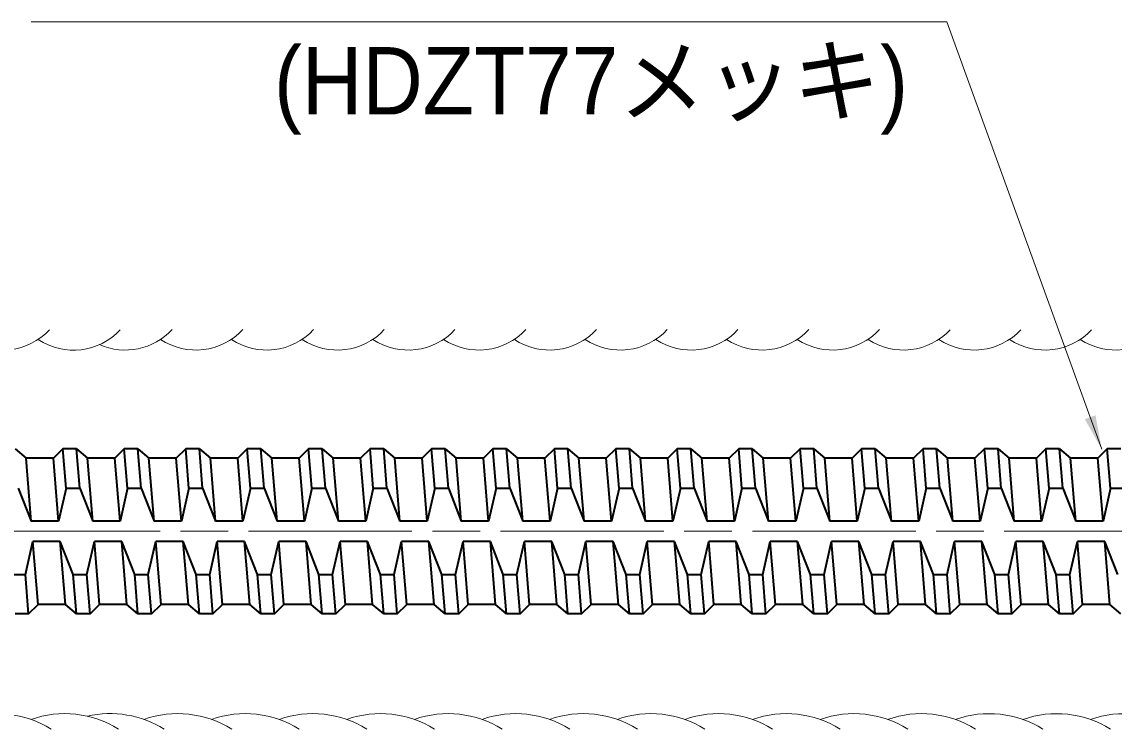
# Model space of a CAD drawing. Units: millimetres at full size, sheet at 1:2; details may follow other scales. Extents: x 1934 to 3616, y 931 to 2119.
# Drawn here: x 3085 to 3245.4, y 1762.8 to 1866.6 of the extents above; entities that cross this region are included whole.
import ezdxf
from ezdxf.enums import TextEntityAlignment as Align

# ---------------------------------------------------------------- set-up
doc = ezdxf.new("R2010")
doc.units = ezdxf.units.MM
doc.header["$LTSCALE"] = 2
doc.linetypes.add('CHAIN', pattern=[18.5, 12, -1.5, 3.5, -1.5])
for name, color, linetype, lineweight in [('1外形線', 7, 'Continuous', 35), ('2細い実線', 3, 'Continuous', 20), ('4中心線', 1, 'CHAIN', 15), ('6寸法線', 4, 'Continuous', 13)]:
    doc.layers.add(name, color=color, linetype=linetype, lineweight=lineweight)
doc.styles.add('ＭＳ Ｐゴシック', font='')
doc.styles.get('ＭＳ Ｐゴシック').set_extended_font_data('MS PGothic')

# ---------------------------------------------------------------- blocks, each defined once
blk = doc.blocks.new('filled_arrow')
at = {"color": 0, "linetype": 'Continuous', "lineweight": -2}
blk.add_solid([(7.5, 1.25), (0, 0), (7.5, -1.25)], dxfattribs=at)

msp = doc.modelspace()

# ---------------------------------------------------------------- linework, layer by layer
at = {"layer": '1外形線'}
for p, q in [((3083.976, 1803.949), (3085.593, 1802.6)), ((3091, 1803.949), (3089.606, 1802.599)), ((3093, 1803.949), (3091, 1803.949)), ((3091.475, 1798.199), (3091, 1803.949)), ((3093, 1803.949), (3094.616, 1802.599)), ((3093.475, 1798.199), (3093, 1803.949)), ((3100.024, 1803.949), (3098.63, 1802.599)), ((3100.499, 1798.199), (3100.024, 1803.949)), ((3102.024, 1803.948), (3100.024, 1803.949)), ((3102.499, 1798.198), (3102.024, 1803.948)), ((3102.024, 1803.948), (3103.64, 1802.599)), ((3109.047, 1803.948), (3107.654, 1802.598)), ((3109.522, 1798.198), (3109.047, 1803.948)), ((3111.047, 1803.948), (3109.047, 1803.948)), ((3111.522, 1798.198), (3111.047, 1803.948)), ((3111.047, 1803.948), (3112.664, 1802.598)), ((3118.071, 1803.948), (3116.678, 1802.598)), ((3120.071, 1803.947), (3118.071, 1803.948)), ((3118.546, 1798.198), (3118.071, 1803.948)), ((3120.546, 1798.197), (3120.071, 1803.947)), ((3120.071, 1803.947), (3121.688, 1802.598)), ((3127.095, 1803.947), (3125.701, 1802.597)), ((3127.57, 1798.197), (3127.095, 1803.947)), ((3129.095, 1803.947), (3127.095, 1803.947)), ((3129.57, 1798.197), (3129.095, 1803.947)), ((3129.095, 1803.947), (3130.712, 1802.598)), ((3136.119, 1803.947), (3134.725, 1802.597)), ((3136.594, 1798.197), (3136.119, 1803.947)), ((3138.119, 1803.947), (3136.119, 1803.947)), ((3138.594, 1798.196), (3138.119, 1803.947)), ((3138.119, 1803.947), (3139.736, 1802.597)), ((3145.143, 1803.946), (3143.749, 1802.597)), ((3145.618, 1798.196), (3145.143, 1803.946)), ((3147.143, 1803.946), (3145.143, 1803.946)), ((3147.618, 1798.196), (3147.143, 1803.946)), ((3147.143, 1803.946), (3148.759, 1802.597)), ((3154.167, 1803.946), (3152.773, 1802.596)), ((3154.642, 1798.196), (3154.167, 1803.946)), ((3156.167, 1803.946), (3154.167, 1803.946)), ((3156.642, 1798.196), (3156.167, 1803.946)), ((3156.167, 1803.946), (3157.783, 1802.596)), ((3163.19, 1803.945), (3161.797, 1802.596)), ((3163.666, 1798.196), (3163.19, 1803.945)), ((3165.19, 1803.945), (3163.19, 1803.945)), ((3165.665, 1798.195), (3165.19, 1803.945)), ((3165.19, 1803.945), (3166.807, 1802.596)), ((3172.214, 1803.945), (3170.821, 1802.595)), ((3172.689, 1798.195), (3172.214, 1803.945)), ((3174.214, 1803.945), (3172.214, 1803.945)), ((3174.689, 1798.195), (3174.214, 1803.945)), ((3174.214, 1803.945), (3175.831, 1802.595)), ((3181.238, 1803.945), (3179.844, 1802.595)), ((3181.713, 1798.195), (3181.238, 1803.945)), ((3183.238, 1803.944), (3181.238, 1803.945)), ((3183.713, 1798.194), (3183.238, 1803.944)), ((3183.238, 1803.944), (3184.855, 1802.595)), ((3190.262, 1803.944), (3188.868, 1802.594)), ((3190.737, 1798.194), (3190.262, 1803.944)), ((3192.262, 1803.944), (3190.262, 1803.944)), ((3192.737, 1798.194), (3192.262, 1803.944)), ((3192.262, 1803.944), (3193.879, 1802.594)), ((3199.286, 1803.944), (3197.892, 1802.594)), ((3201.286, 1803.943), (3199.286, 1803.944)), ((3199.761, 1798.194), (3199.286, 1803.944)), ((3201.761, 1798.193), (3201.286, 1803.943)), ((3201.286, 1803.943), (3202.902, 1802.594)), ((3208.31, 1803.943), (3206.916, 1802.593)), ((3208.785, 1798.193), (3208.31, 1803.943)), ((3210.31, 1803.943), (3208.31, 1803.943)), ((3210.785, 1798.193), (3210.31, 1803.943)), ((3210.31, 1803.943), (3211.926, 1802.594)), ((3217.333, 1803.943), (3215.94, 1802.593)), ((3217.808, 1798.193), (3217.333, 1803.943)), ((3219.333, 1803.943), (3217.333, 1803.943)), ((3219.808, 1798.192), (3219.333, 1803.943)), ((3219.333, 1803.943), (3220.95, 1802.593)), ((3226.357, 1803.942), (3224.964, 1802.593)), ((3226.832, 1798.192), (3226.357, 1803.942)), ((3228.357, 1803.942), (3226.357, 1803.942)), ((3228.832, 1798.192), (3228.357, 1803.942)), ((3228.357, 1803.942), (3229.974, 1802.593)), ((3235.381, 1803.942), (3233.987, 1802.592)), ((3235.856, 1798.192), (3235.381, 1803.942)), ((3237.381, 1803.942), (3235.381, 1803.942)), ((3237.856, 1798.192), (3237.381, 1803.942)), ((3237.381, 1803.942), (3238.998, 1802.592)), ((3244.405, 1803.941), (3243.011, 1802.592)), ((3244.88, 1798.192), (3244.405, 1803.941)), ((3246.405, 1803.941), (3244.405, 1803.941)), ((3089.606, 1802.6), (3085.593, 1802.6)), ((3086.357, 1793.35), (3085.593, 1802.6)), ((3090.371, 1793.349), (3089.606, 1802.599)), ((3095.381, 1793.349), (3094.616, 1802.599)), ((3098.63, 1802.599), (3094.616, 1802.599)), ((3099.394, 1793.349), (3098.63, 1802.598)), ((3104.405, 1793.349), (3103.64, 1802.599)), ((3107.654, 1802.599), (3103.64, 1802.599)), ((3108.418, 1793.348), (3107.654, 1802.598)), ((3113.428, 1793.348), (3112.664, 1802.598)), ((3116.678, 1802.598), (3112.664, 1802.598)), ((3117.442, 1793.348), (3116.678, 1802.597)), ((3122.452, 1793.348), (3121.688, 1802.598)), ((3125.702, 1802.598), (3121.688, 1802.598)), ((3126.466, 1793.347), (3125.701, 1802.597)), ((3131.476, 1793.347), (3130.712, 1802.598)), ((3134.725, 1802.597), (3130.712, 1802.598)), ((3135.49, 1793.347), (3134.725, 1802.596)), ((3140.5, 1793.347), (3139.736, 1802.597)), ((3143.749, 1802.597), (3139.736, 1802.597)), ((3144.514, 1793.347), (3143.749, 1802.596)), ((3152.773, 1802.597), (3148.759, 1802.597)), ((3149.524, 1793.346), (3148.759, 1802.597)), ((3153.537, 1793.346), (3152.773, 1802.595)), ((3158.547, 1793.346), (3157.783, 1802.596)), ((3161.797, 1802.596), (3157.783, 1802.596)), ((3162.561, 1793.346), (3161.797, 1802.595)), ((3167.571, 1793.345), (3166.807, 1802.596)), ((3170.821, 1802.596), (3166.807, 1802.596)), ((3171.585, 1793.345), (3170.821, 1802.595)), ((3176.595, 1793.345), (3175.831, 1802.595)), ((3179.845, 1802.595), (3175.831, 1802.595)), ((3180.609, 1793.345), (3179.844, 1802.594)), ((3185.619, 1793.345), (3184.855, 1802.595)), ((3188.868, 1802.595), (3184.855, 1802.595)), ((3189.633, 1793.344), (3188.868, 1802.594)), ((3197.892, 1802.594), (3193.879, 1802.594)), ((3194.643, 1793.344), (3193.879, 1802.594)), ((3198.657, 1793.344), (3197.892, 1802.593)), ((3206.916, 1802.594), (3202.902, 1802.594)), ((3203.667, 1793.344), (3202.902, 1802.594)), ((3207.68, 1793.343), (3206.916, 1802.593)), ((3215.94, 1802.593), (3211.926, 1802.594)), ((3212.69, 1793.343), (3211.926, 1802.594)), ((3216.704, 1793.343), (3215.94, 1802.592)), ((3224.964, 1802.593), (3220.95, 1802.593)), ((3221.714, 1793.343), (3220.95, 1802.593)), ((3225.728, 1793.343), (3224.964, 1802.592)), ((3233.988, 1802.592), (3229.974, 1802.593)), ((3230.738, 1793.342), (3229.974, 1802.593)), ((3234.752, 1793.342), (3233.987, 1802.591)), ((3243.011, 1802.592), (3238.998, 1802.592)), ((3239.762, 1793.342), (3238.998, 1802.592)), ((3243.776, 1793.342), (3243.011, 1802.591)), ((3084.451, 1798.199), (3086.357, 1793.35)), ((3091.475, 1798.199), (3090.37, 1793.349)), ((3091.475, 1798.199), (3093.475, 1798.199)), ((3093.475, 1798.199), (3095.381, 1793.349)), ((3100.499, 1798.199), (3099.394, 1793.349)), ((3100.499, 1798.199), (3102.499, 1798.198)), ((3102.499, 1798.198), (3104.405, 1793.349)), ((3109.522, 1798.198), (3108.418, 1793.348)), ((3109.522, 1798.198), (3111.522, 1798.198)), ((3111.522, 1798.198), (3113.428, 1793.348)), ((3118.546, 1798.198), (3117.442, 1793.348)), ((3118.546, 1798.198), (3120.546, 1798.197)), ((3120.546, 1798.197), (3122.452, 1793.348)), ((3127.57, 1798.197), (3126.466, 1793.347)), ((3127.57, 1798.197), (3129.57, 1798.197)), ((3129.57, 1798.197), (3131.476, 1793.347)), ((3136.594, 1798.197), (3135.49, 1793.347)), ((3136.594, 1798.197), (3138.594, 1798.196)), ((3138.594, 1798.196), (3140.5, 1793.347)), ((3145.618, 1798.196), (3144.513, 1793.346)), ((3145.618, 1798.196), (3147.618, 1798.196)), ((3147.618, 1798.196), (3149.524, 1793.346)), ((3154.642, 1798.196), (3153.537, 1793.346)), ((3154.642, 1798.196), (3156.642, 1798.196)), ((3156.642, 1798.196), (3158.547, 1793.346)), ((3163.666, 1798.196), (3162.561, 1793.345)), ((3163.666, 1798.196), (3165.665, 1798.195)), ((3165.665, 1798.195), (3167.571, 1793.345)), ((3172.689, 1798.195), (3171.585, 1793.345)), ((3172.689, 1798.195), (3174.689, 1798.195)), ((3174.689, 1798.195), (3176.595, 1793.345)), ((3181.713, 1798.195), (3180.609, 1793.345)), ((3181.713, 1798.195), (3183.713, 1798.194)), ((3183.713, 1798.194), (3185.619, 1793.345)), ((3190.737, 1798.194), (3189.633, 1793.344)), ((3190.737, 1798.194), (3192.737, 1798.194)), ((3192.737, 1798.194), (3194.643, 1793.344)), ((3199.761, 1798.194), (3198.656, 1793.344)), ((3199.761, 1798.194), (3201.761, 1798.193)), ((3201.761, 1798.193), (3203.667, 1793.344)), ((3208.785, 1798.193), (3207.68, 1793.343)), ((3208.785, 1798.193), (3210.785, 1798.193)), ((3210.785, 1798.193), (3212.69, 1793.343)), ((3217.808, 1798.193), (3216.704, 1793.343)), ((3217.808, 1798.193), (3219.808, 1798.192)), ((3219.808, 1798.192), (3221.714, 1793.343)), ((3226.832, 1798.192), (3225.728, 1793.342)), ((3226.832, 1798.192), (3228.832, 1798.192)), ((3228.832, 1798.192), (3230.738, 1793.342)), ((3235.856, 1798.192), (3234.752, 1793.342)), ((3235.856, 1798.192), (3237.856, 1798.192)), ((3237.856, 1798.192), (3239.762, 1793.342)), ((3244.88, 1798.192), (3243.776, 1793.341)), ((3244.88, 1798.192), (3246.88, 1798.191)), ((3090.371, 1793.349), (3086.357, 1793.35)), ((3099.394, 1793.349), (3095.381, 1793.349)), ((3108.418, 1793.348), (3104.405, 1793.349)), ((3117.442, 1793.348), (3113.428, 1793.348)), ((3126.466, 1793.347), (3122.452, 1793.348)), ((3135.49, 1793.347), (3131.476, 1793.347)), ((3144.514, 1793.347), (3140.5, 1793.347)), ((3153.537, 1793.346), (3149.524, 1793.346)), ((3162.561, 1793.346), (3158.547, 1793.346)), ((3171.585, 1793.345), (3167.571, 1793.345)), ((3180.609, 1793.345), (3176.595, 1793.345)), ((3189.633, 1793.344), (3185.619, 1793.345)), ((3198.657, 1793.344), (3194.643, 1793.344)), ((3207.68, 1793.343), (3203.667, 1793.344)), ((3216.704, 1793.343), (3212.69, 1793.343)), ((3225.728, 1793.343), (3221.714, 1793.343)), ((3234.752, 1793.342), (3230.738, 1793.342)), ((3243.776, 1793.342), (3239.762, 1793.342)), ((3085.5, 1785.5), (3086.604, 1790.349)), ((3087.369, 1781.1), (3086.604, 1790.349)), ((3090.618, 1790.349), (3086.605, 1790.35)), ((3091.382, 1781.099), (3090.618, 1790.349)), ((3092.524, 1785.499), (3090.618, 1790.349)), ((3094.524, 1785.499), (3095.628, 1790.348)), ((3096.393, 1781.099), (3095.628, 1790.348)), ((3099.642, 1790.348), (3095.629, 1790.349)), ((3101.548, 1785.498), (3099.642, 1790.348)), ((3100.406, 1781.099), (3099.642, 1790.348)), ((3103.548, 1785.499), (3104.652, 1790.348)), ((3108.666, 1790.348), (3104.652, 1790.349)), ((3105.416, 1781.099), (3104.652, 1790.348)), ((3110.572, 1785.498), (3108.666, 1790.348)), ((3109.43, 1781.098), (3108.666, 1790.348)), ((3112.572, 1785.498), (3113.676, 1790.347)), ((3117.69, 1790.347), (3113.676, 1790.348)), ((3114.44, 1781.098), (3113.676, 1790.347)), ((3119.596, 1785.497), (3117.69, 1790.347)), ((3118.454, 1781.098), (3117.69, 1790.347)), ((3121.595, 1785.498), (3122.7, 1790.347)), ((3126.713, 1790.347), (3122.7, 1790.348)), ((3123.464, 1781.098), (3122.7, 1790.347)), ((3127.478, 1781.098), (3126.713, 1790.347)), ((3128.619, 1785.497), (3126.714, 1790.347)), ((3130.619, 1785.498), (3131.724, 1790.347)), ((3135.737, 1790.346), (3131.724, 1790.348)), ((3132.488, 1781.097), (3131.724, 1790.347)), ((3137.643, 1785.497), (3135.737, 1790.346)), ((3136.502, 1781.097), (3135.737, 1790.346)), ((3139.643, 1785.497), (3140.748, 1790.346)), ((3144.761, 1790.346), (3140.748, 1790.347)), ((3141.512, 1781.097), (3140.748, 1790.346)), ((3146.667, 1785.496), (3144.761, 1790.346)), ((3145.526, 1781.097), (3144.761, 1790.346)), ((3148.667, 1785.497), (3149.771, 1790.346)), ((3150.536, 1781.097), (3149.771, 1790.346)), ((3153.785, 1790.346), (3149.772, 1790.347)), ((3154.549, 1781.096), (3153.785, 1790.346)), ((3155.691, 1785.496), (3153.785, 1790.345)), ((3157.691, 1785.496), (3158.795, 1790.345)), ((3162.809, 1790.345), (3158.795, 1790.346)), ((3159.56, 1781.096), (3158.795, 1790.345)), ((3164.715, 1785.495), (3162.809, 1790.345)), ((3163.573, 1781.096), (3162.809, 1790.345)), ((3166.715, 1785.496), (3167.819, 1790.345)), ((3171.833, 1790.345), (3167.819, 1790.346)), ((3168.583, 1781.096), (3167.819, 1790.345)), ((3172.597, 1781.095), (3171.833, 1790.345)), ((3173.739, 1785.495), (3171.833, 1790.344)), ((3175.738, 1785.495), (3176.843, 1790.344)), ((3180.857, 1790.344), (3176.843, 1790.345)), ((3177.607, 1781.095), (3176.843, 1790.344)), ((3182.762, 1785.494), (3180.857, 1790.344)), ((3181.621, 1781.095), (3180.857, 1790.344)), ((3184.762, 1785.495), (3185.867, 1790.344)), ((3189.88, 1790.344), (3185.867, 1790.345)), ((3186.631, 1781.095), (3185.867, 1790.344)), ((3191.786, 1785.494), (3189.88, 1790.344)), ((3190.645, 1781.094), (3189.88, 1790.344)), ((3193.786, 1785.494), (3194.89, 1790.343)), ((3195.655, 1781.094), (3194.89, 1790.343)), ((3198.904, 1790.343), (3194.891, 1790.344)), ((3200.81, 1785.493), (3198.904, 1790.343)), ((3199.669, 1781.094), (3198.904, 1790.343)), ((3202.81, 1785.494), (3203.914, 1790.343)), ((3207.928, 1790.343), (3203.914, 1790.344)), ((3204.679, 1781.094), (3203.914, 1790.343)), ((3209.834, 1785.493), (3207.928, 1790.343)), ((3208.692, 1781.094), (3207.928, 1790.343)), ((3211.834, 1785.494), (3212.938, 1790.343)), ((3216.952, 1790.342), (3212.938, 1790.344)), ((3213.702, 1781.093), (3212.938, 1790.343)), ((3218.858, 1785.493), (3216.952, 1790.342)), ((3217.716, 1781.093), (3216.952, 1790.342)), ((3220.858, 1785.493), (3221.962, 1790.342)), ((3225.976, 1790.342), (3221.962, 1790.343)), ((3222.726, 1781.093), (3221.962, 1790.342)), ((3227.882, 1785.492), (3225.976, 1790.342)), ((3226.74, 1781.093), (3225.976, 1790.342)), ((3229.881, 1785.493), (3230.986, 1790.342)), ((3234.999, 1790.342), (3230.986, 1790.343)), ((3231.75, 1781.092), (3230.986, 1790.342)), ((3235.764, 1781.092), (3234.999, 1790.342)), ((3236.905, 1785.492), (3235, 1790.341)), ((3238.905, 1785.492), (3240.01, 1790.341)), ((3244.023, 1790.341), (3240.01, 1790.342)), ((3240.774, 1781.092), (3240.01, 1790.341)), ((3245.929, 1785.491), (3244.023, 1790.341)), ((3244.788, 1781.092), (3244.023, 1790.341)), ((3083.5, 1785.499), (3085.5, 1785.5)), ((3085.975, 1779.749), (3085.5, 1785.5)), ((3092.999, 1779.749), (3092.524, 1785.499)), ((3092.524, 1785.499), (3094.524, 1785.499)), ((3094.999, 1779.749), (3094.524, 1785.499)), ((3101.548, 1785.498), (3103.548, 1785.499)), ((3102.023, 1779.749), (3101.548, 1785.498)), ((3104.023, 1779.748), (3103.548, 1785.499)), ((3110.572, 1785.498), (3112.572, 1785.498)), ((3111.047, 1779.748), (3110.572, 1785.498)), ((3113.047, 1779.748), (3112.572, 1785.498)), ((3119.596, 1785.497), (3121.595, 1785.498)), ((3120.071, 1779.748), (3119.596, 1785.497)), ((3122.071, 1779.747), (3121.595, 1785.498)), ((3128.619, 1785.497), (3130.619, 1785.498)), ((3129.094, 1779.747), (3128.619, 1785.497)), ((3131.094, 1779.747), (3130.619, 1785.498)), ((3137.643, 1785.497), (3139.643, 1785.497)), ((3138.118, 1779.747), (3137.643, 1785.497)), ((3140.118, 1779.746), (3139.643, 1785.497)), ((3146.667, 1785.496), (3148.667, 1785.497)), ((3147.142, 1779.746), (3146.667, 1785.496)), ((3149.142, 1779.746), (3148.667, 1785.497)), ((3155.691, 1785.496), (3157.691, 1785.496)), ((3156.166, 1779.746), (3155.691, 1785.496)), ((3158.166, 1779.745), (3157.691, 1785.496)), ((3164.715, 1785.495), (3166.715, 1785.496)), ((3165.19, 1779.745), (3164.715, 1785.495)), ((3167.19, 1779.745), (3166.715, 1785.496)), ((3173.739, 1785.495), (3175.738, 1785.495)), ((3174.214, 1779.745), (3173.739, 1785.495)), ((3176.214, 1779.745), (3175.738, 1785.495)), ((3182.762, 1785.494), (3184.762, 1785.495)), ((3183.238, 1779.745), (3182.762, 1785.494)), ((3185.237, 1779.744), (3184.762, 1785.495)), ((3191.786, 1785.494), (3193.786, 1785.494)), ((3192.261, 1779.744), (3191.786, 1785.494)), ((3194.261, 1779.744), (3193.786, 1785.494)), ((3200.81, 1785.493), (3202.81, 1785.494)), ((3201.285, 1779.744), (3200.81, 1785.493)), ((3203.285, 1779.743), (3202.81, 1785.494)), ((3209.834, 1785.493), (3211.834, 1785.494)), ((3210.309, 1779.743), (3209.834, 1785.493)), ((3212.309, 1779.743), (3211.834, 1785.494)), ((3218.858, 1785.493), (3220.858, 1785.493)), ((3219.333, 1779.743), (3218.858, 1785.493)), ((3221.333, 1779.742), (3220.858, 1785.493)), ((3227.882, 1785.492), (3229.881, 1785.493)), ((3228.357, 1779.742), (3227.882, 1785.492)), ((3230.357, 1779.742), (3229.881, 1785.493)), ((3236.905, 1785.492), (3238.905, 1785.492)), ((3237.38, 1779.742), (3236.905, 1785.492)), ((3239.38, 1779.741), (3238.905, 1785.492)), ((3085.975, 1779.749), (3087.369, 1781.1)), ((3091.382, 1781.099), (3087.369, 1781.1)), ((3092.999, 1779.749), (3091.382, 1781.099)), ((3094.999, 1779.749), (3096.393, 1781.099)), ((3100.406, 1781.099), (3096.393, 1781.099)), ((3102.023, 1779.749), (3100.406, 1781.099)), ((3104.023, 1779.748), (3105.416, 1781.099)), ((3109.43, 1781.098), (3105.416, 1781.099)), ((3111.047, 1779.748), (3109.43, 1781.098)), ((3113.047, 1779.748), (3114.44, 1781.098)), ((3118.454, 1781.098), (3114.44, 1781.098)), ((3120.071, 1779.748), (3118.454, 1781.098)), ((3122.071, 1779.747), (3123.464, 1781.098)), ((3127.478, 1781.098), (3123.464, 1781.098)), ((3129.094, 1779.747), (3127.478, 1781.098)), ((3131.094, 1779.747), (3132.488, 1781.097)), ((3136.502, 1781.097), (3132.488, 1781.097)), ((3138.118, 1779.747), (3136.502, 1781.097)), ((3140.118, 1779.746), (3141.512, 1781.097)), ((3145.526, 1781.097), (3141.512, 1781.097)), ((3147.142, 1779.746), (3145.526, 1781.097)), ((3149.142, 1779.746), (3150.536, 1781.097)), ((3154.549, 1781.096), (3150.536, 1781.097)), ((3156.166, 1779.746), (3154.549, 1781.096)), ((3158.166, 1779.745), (3159.56, 1781.096)), ((3163.573, 1781.096), (3159.56, 1781.096)), ((3165.19, 1779.745), (3163.573, 1781.096)), ((3167.19, 1779.745), (3168.583, 1781.096)), ((3172.597, 1781.095), (3168.583, 1781.096)), ((3174.214, 1779.745), (3172.597, 1781.095)), ((3176.214, 1779.745), (3177.607, 1781.095)), ((3181.621, 1781.095), (3177.607, 1781.095)), ((3183.238, 1779.745), (3181.621, 1781.095)), ((3185.237, 1779.744), (3186.631, 1781.095)), ((3190.645, 1781.094), (3186.631, 1781.095)), ((3192.261, 1779.744), (3190.645, 1781.094)), ((3194.261, 1779.744), (3195.655, 1781.094)), ((3199.669, 1781.094), (3195.655, 1781.094)), ((3201.285, 1779.744), (3199.669, 1781.094)), ((3203.285, 1779.743), (3204.679, 1781.094)), ((3208.692, 1781.094), (3204.679, 1781.094)), ((3210.309, 1779.743), (3208.692, 1781.094)), ((3212.309, 1779.743), (3213.702, 1781.093)), ((3217.716, 1781.093), (3213.702, 1781.093)), ((3219.333, 1779.743), (3217.716, 1781.093)), ((3221.333, 1779.742), (3222.726, 1781.093)), ((3226.74, 1781.093), (3222.726, 1781.093)), ((3228.357, 1779.742), (3226.74, 1781.093)), ((3230.357, 1779.742), (3231.75, 1781.092)), ((3235.764, 1781.092), (3231.75, 1781.092)), ((3237.38, 1779.742), (3235.764, 1781.092)), ((3239.38, 1779.741), (3240.774, 1781.092)), ((3244.788, 1781.092), (3240.774, 1781.092)), ((3246.404, 1779.741), (3244.788, 1781.092)), ((3085.975, 1779.749), (3083.975, 1779.75)), ((3094.999, 1779.749), (3092.999, 1779.749)), ((3104.023, 1779.748), (3102.023, 1779.749)), ((3113.047, 1779.748), (3111.047, 1779.748)), ((3122.071, 1779.747), (3120.071, 1779.748)), ((3131.094, 1779.747), (3129.094, 1779.747)), ((3140.118, 1779.746), (3138.118, 1779.747)), ((3149.142, 1779.746), (3147.142, 1779.746)), ((3158.166, 1779.745), (3156.166, 1779.746)), ((3167.19, 1779.745), (3165.19, 1779.745)), ((3176.214, 1779.745), (3174.214, 1779.745)), ((3185.237, 1779.744), (3183.238, 1779.745)), ((3194.261, 1779.744), (3192.261, 1779.744)), ((3203.285, 1779.743), (3201.285, 1779.744)), ((3212.309, 1779.743), (3210.309, 1779.743)), ((3221.333, 1779.742), (3219.333, 1779.743)), ((3230.357, 1779.742), (3228.357, 1779.742)), ((3239.38, 1779.741), (3237.38, 1779.742))]:
    msp.add_line(p, q, dxfattribs=at)
at = {"layer": '2細い実線'}
for centre, radius, start, end in [((3082.181, 1827.812), 9.363, 236.29835, 317.16493), ((3092.571, 1827.811), 9.363, 236.29835, 317.16493), ((3100.165, 1827.818), 9.363, 246.12527, 317.16493), ((3110.555, 1827.818), 9.363, 236.29835, 317.16493), ((3120.945, 1827.817), 9.363, 236.29835, 317.16493), ((3131.336, 1827.817), 9.363, 236.29835, 317.16493), ((3141.726, 1827.817), 9.363, 236.29835, 317.16493), ((3152.116, 1827.816), 9.363, 236.29835, 317.16493), ((3162.506, 1827.816), 9.363, 236.29835, 317.16493), ((3172.896, 1827.816), 9.363, 236.29835, 317.16493), ((3183.286, 1827.815), 9.363, 236.29835, 317.16493), ((3193.676, 1827.815), 9.363, 236.29835, 317.16493), ((3204.066, 1827.815), 9.363, 236.29835, 317.16493), ((3214.456, 1827.814), 9.363, 236.29835, 317.16493), ((3224.846, 1827.814), 9.363, 236.29835, 317.16493), ((3235.236, 1827.814), 9.363, 236.29835, 317.16493), ((3245.626, 1827.813), 9.363, 236.29835, 317.16493), ((3081.343, 1750.126), 14.948, 58.00504, 109.39784), ((3091.273, 1750.126), 14.948, 58.00504, 109.39784), ((3097.947, 1750.132), 14.948, 58.00504, 102.95557), ((3107.877, 1750.131), 14.948, 58.00504, 109.39784), ((3117.807, 1750.131), 14.948, 58.00504, 109.39784), ((3127.737, 1750.13), 14.948, 58.00504, 109.39784), ((3137.667, 1750.13), 14.948, 58.00504, 109.39784), ((3147.597, 1750.129), 14.948, 58.00504, 109.39784), ((3157.527, 1750.128), 14.948, 58.00504, 109.39784), ((3167.457, 1750.128), 14.948, 58.00504, 109.39784), ((3177.387, 1750.127), 14.948, 58.00504, 109.39784), ((3187.316, 1750.127), 14.948, 58.00504, 109.39784), ((3197.246, 1750.126), 14.948, 58.00504, 109.39784), ((3207.176, 1750.125), 14.948, 58.00504, 109.39784), ((3217.106, 1750.125), 14.948, 58.00504, 109.39784), ((3227.036, 1750.124), 14.948, 58.00504, 109.39784), ((3236.966, 1750.124), 14.948, 58.00504, 109.39784), ((3246.896, 1750.123), 14.948, 58.00504, 109.39784)]:
    msp.add_arc(centre, radius, start, end, dxfattribs=at)
at = {"layer": '4中心線'}
msp.add_line((3512.275, 1791.865), (2150.1, 1791.865), dxfattribs=at)
at = {"layer": '6寸法線'}
msp.add_lwpolyline([(3243.585, 1803.892), (3241.882, 1808.593), (3220.852, 1866.64), (3086.343, 1866.64)], dxfattribs=at)

# ---------------------------------------------------------------- block references
at = {"layer": '6寸法線', "xscale": 0.667, "yscale": 0.667, "rotation": 109.9}
msp.add_blockref('filled_arrow', (3243.585, 1803.892), dxfattribs=at)

# ---------------------------------------------------------------- texts
at = {"layer": '6寸法線', "color": 7, "style": 'ＭＳ Ｐゴシック', "width": 0.95}
msp.add_text('(HDZT77メッキ)', height=9.897, dxfattribs=at).set_placement((3122.007, 1850.07), align=Align.BOTTOM_LEFT)

doc.saveas('drawing.dxf')
